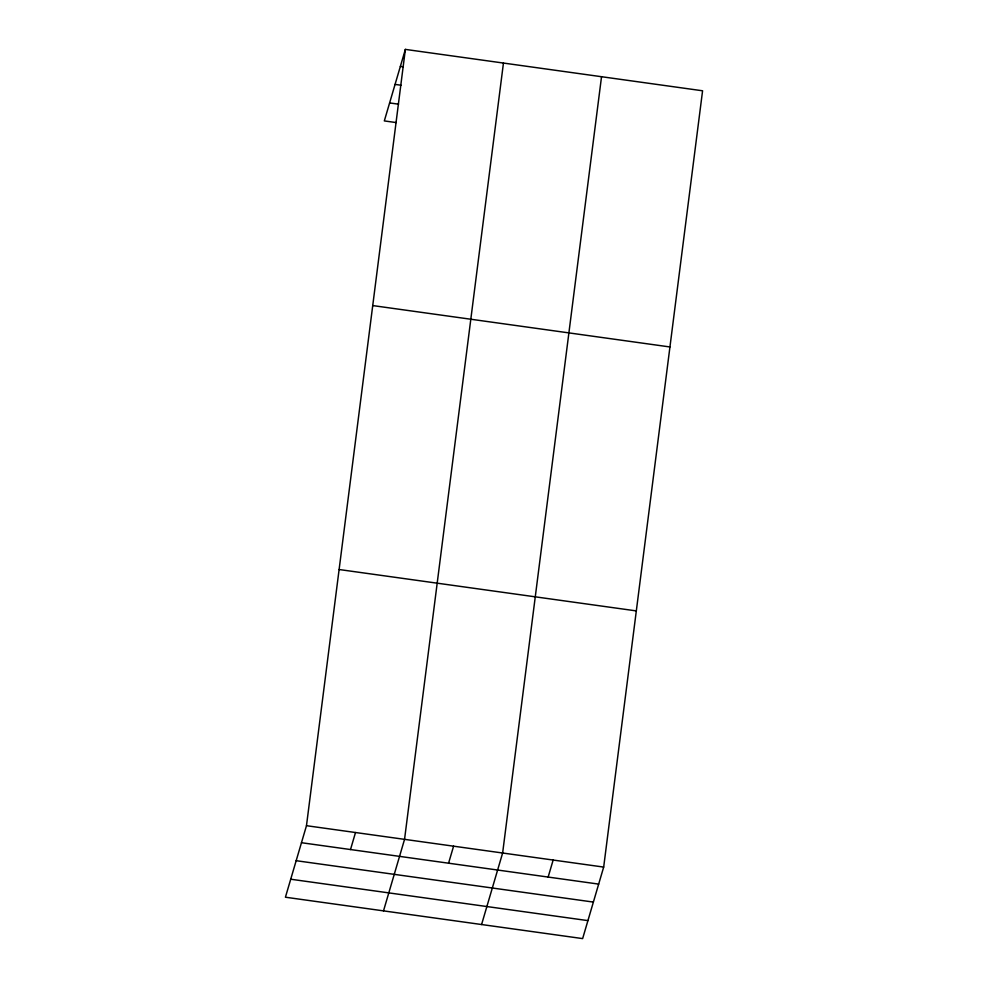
<?xml version="1.0" encoding="UTF-8"?>
<svg xmlns="http://www.w3.org/2000/svg" width="988" height="988" viewBox="0 0 988 988"><rect width="100%" height="100%" fill="white"/><g stroke="black" fill="none" stroke-linecap="round" stroke-linejoin="round"><path stroke-width="1.48" d="M306.478 825.696L405.364 49.4L702.579 90.785L603.68 867.081L582.636 938.6L285.421 897.215L306.478 825.696L603.68 867.081M503.448 63.059L404.549 839.355L383.505 910.874M601.531 76.718L502.633 853.002L481.576 924.533M405.364 49.4L384.32 120.919L396.213 122.574M350.505 849.544L355.507 832.526M448.577 863.191L453.591 846.173M548.142 877.06L553.157 860.042M400.362 66.418L403.339 66.826M395.064 84.4L401.017 85.227M389.618 102.937L398.535 104.172M372.735 305.576L669.938 346.961M339.106 569.52L636.321 610.905M301.464 842.715L598.666 884.099M296.165 860.696L593.38 902.081M290.719 879.221L587.922 920.618"/></g></svg>
